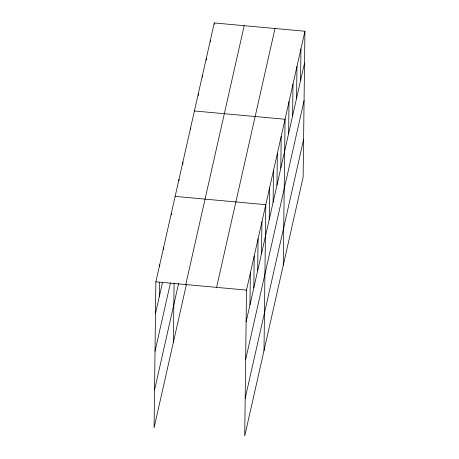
<?xml version="1.0" encoding="UTF-8"?>
<svg xmlns="http://www.w3.org/2000/svg" width="459" height="459" viewBox="0 0 459 459"><rect width="100%" height="100%" fill="white"/><g stroke="black" fill="none" stroke-linecap="round" stroke-linejoin="round"><path stroke-width="0.69" d="M304.919 31.246L246.506 290.111L244.722 436.05L303.135 177.185L304.919 31.246L214.278 22.95L155.865 281.815L154.081 427.754L186.469 284.241M159.33 296.503L159.502 282.383M159.703 266.14L159.721 264.728M163.547 249.759L163.576 247.642M171.27 214.887L171.287 213.475M173.359 342.328L174.081 283.169M178.981 180.714L178.999 179.303M182.825 164.333L182.854 162.216M190.548 129.461L190.565 128.05M198.363 95.478L198.391 93.361M202.344 77.169L202.362 75.758M206.309 60.272L206.338 58.155M210.291 41.964L210.308 40.553M214.261 24.361L214.278 22.95M249.971 304.805L250.362 273.025M253.827 287.718L254.217 255.938M257.683 270.632L258.073 238.858M261.538 253.552L261.923 221.772M264 350.624L265.778 204.685L175.143 196.389M269.249 219.379L269.634 187.599M273.105 202.293L273.489 170.518M276.961 185.207L277.345 153.432M280.816 168.126L281.201 136.346M283.278 265.199L285.056 119.26L194.415 110.963M288.642 133.437L289.032 101.657M292.613 115.834L293.003 84.054M296.589 98.232L296.973 66.452M300.559 80.629L300.949 48.849M155.475 313.589L162.566 282.153M155.016 351.261L170.438 282.922M154.54 390.081L178.597 283.467M185.775 284.551L244.194 25.687M216.591 287.374L275.01 28.51M246.116 321.891L304.529 63.026M245.657 359.563L304.07 100.699M245.181 398.378L303.6 139.513M155.865 281.815L246.506 290.111"/></g></svg>
